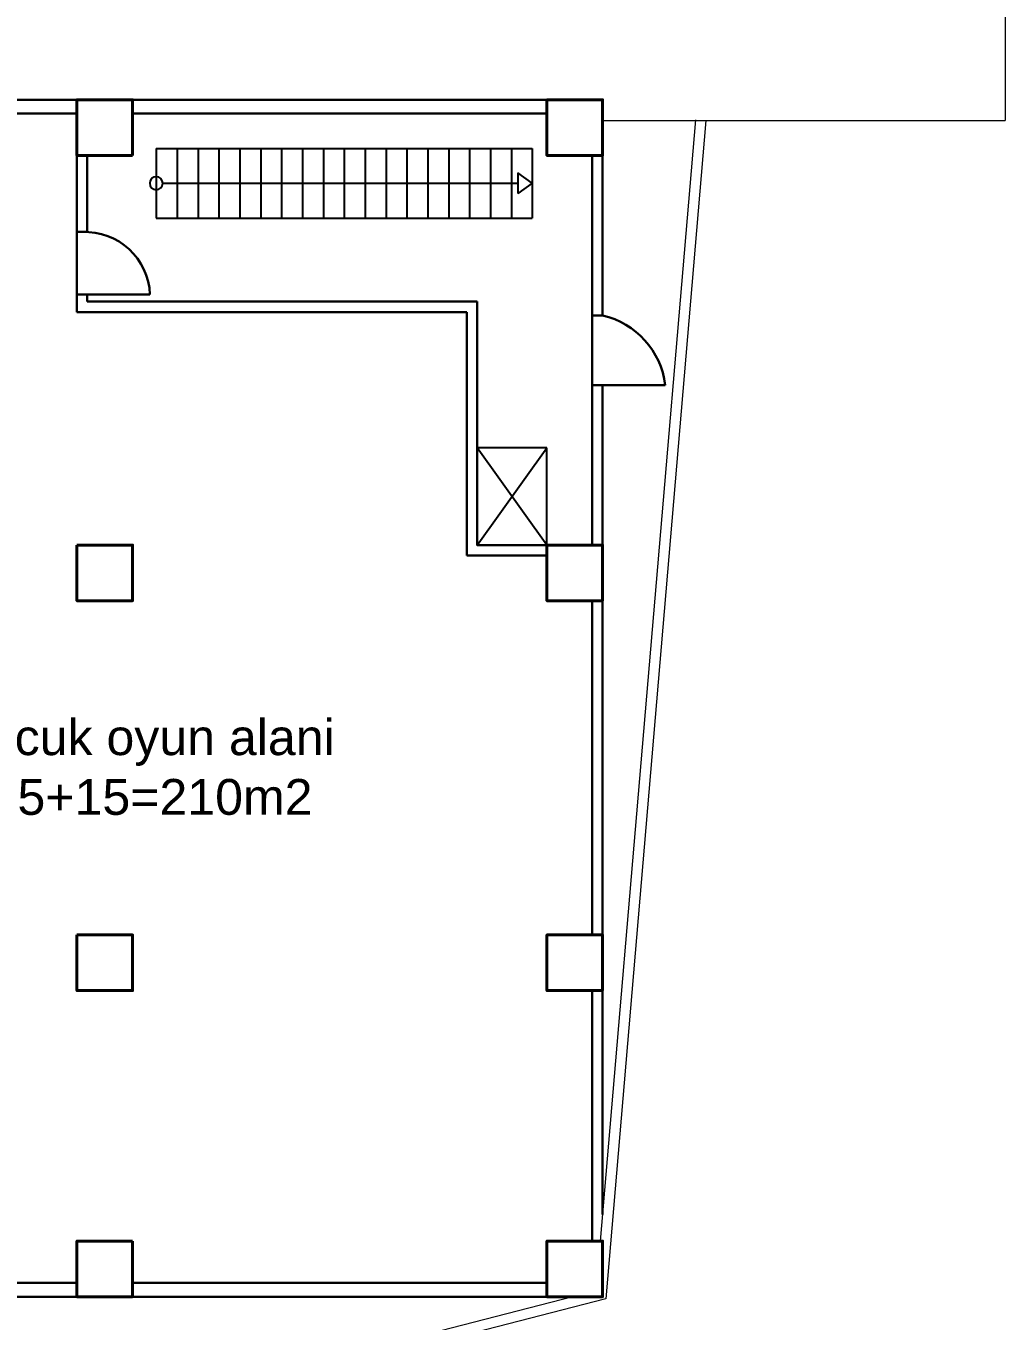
# Model space of a CAD drawing. Header units: millimetres. Extents: x 11848 to 21447, y 11375 to 20030.
# Drawn here: x 18167 to 19573, y 17233 to 19095 of the extents above; entities that cross this region are included whole.
import ezdxf

# ---------------------------------------------------------------- set-up
doc = ezdxf.new("R2010")
doc.units = ezdxf.units.MM
for name, color, linetype, lineweight in [('CZM DUVAR', 32, 'Continuous', 30), ('DUVAR', 74, 'Continuous', 30), ('GZ KOLON', 10, 'Continuous', 40), ('KAPI-PENCERE', 140, 'Continuous', 18)]:
    doc.layers.add(name, color=color, linetype=linetype, lineweight=lineweight)
doc.layers.add('CZM YAZI', color=40, linetype='Continuous')
doc.layers.add('MERDIVEN', color=173, linetype='Continuous')
doc.styles.get("Standard").update_dxf_attribs({"font": 'arial.ttf'})

# ---------------------------------------------------------------- blocks, each defined once
blk = doc.blocks.new('wszaq')
at = {"layer": 'MERDIVEN'}
for p, q in [((33140.1, 4624.7), (32600.1, 4624.7)), ((32600.1, 4624.7), (32600.1, 4524.7)), ((32630.1, 4624.7), (32630.1, 4524.7)), ((32660.1, 4624.7), (32660.1, 4524.7)), ((32690.1, 4624.7), (32690.1, 4524.7)), ((32720.1, 4624.7), (32720.1, 4524.7)), ((32750.1, 4624.7), (32750.1, 4524.7)), ((32780.1, 4624.7), (32780.1, 4524.7)), ((32810.1, 4624.7), (32810.1, 4524.7)), ((32840.1, 4624.7), (32840.1, 4524.7)), ((32870.1, 4624.7), (32870.1, 4524.7)), ((32900.1, 4624.7), (32900.1, 4524.7)), ((32930.1, 4624.7), (32930.1, 4524.7)), ((32960.1, 4624.7), (32960.1, 4524.7)), ((32990.1, 4624.7), (32990.1, 4524.7)), ((33020.1, 4624.7), (33020.1, 4524.7)), ((33050.1, 4624.7), (33050.1, 4524.7)), ((33080.1, 4624.7), (33080.1, 4524.7)), ((33110.1, 4624.7), (33110.1, 4524.7)), ((33140.1, 4624.7), (33140.1, 4524.7)), ((32600.1, 4574.7), (32620.6, 4589.6)), ((32620.6, 4589.6), (32620.6, 4559.7)), ((32600.1, 4574.7), (32620.6, 4559.7)), ((33130.7, 4574.7), (32620.6, 4574.7)), ((33140.1, 4524.7), (32600.1, 4524.7))]:
    blk.add_line(p, q, dxfattribs=at)
blk.add_circle((33140.1, 4574.7), 9.39, dxfattribs=at)
blk = doc.blocks.new('jbhbh')
at = {"layer": 'MERDIVEN'}
for p, q in [((24913.8, 4365), (25053.8, 4265.1)), ((24913.8, 4265), (25053.8, 4365))]:
    blk.add_line(p, q, dxfattribs=at)
blk.add_lwpolyline([(25053.8, 4265.1), (25053.8, 4365.1), (24913.8, 4365), (24913.8, 4265)], close=True, dxfattribs=at)

msp = doc.modelspace()

# ---------------------------------------------------------------- linework, layer by layer
at = {"layer": 'CZM DUVAR'}
msp.add_line((18240.218, 18268.463), (18240.218, 18283.463), dxfattribs=at)
at = {"layer": 'DUVAR'}
for p, q in [((16980.218, 18988.463), (18915.218, 18988.463)), ((17650.218, 18968.463), (18240.218, 18968.463)), ((18320.218, 18968.463), (18915.218, 18968.463)), ((18240.218, 18908.463), (18240.218, 18798.421)), ((18255.218, 18908.463), (18255.218, 18798.421)), ((18980.218, 18908.463), (18980.218, 18678.463)), ((18995.218, 18908.463), (18995.218, 18678.463)), ((18240.218, 18708.421), (18240.218, 18798.496)), ((18255.218, 18798.421), (18240.218, 18798.421)), ((18240.218, 18708.421), (18240.218, 18683.421)), ((18255.218, 18708.421), (18240.218, 18708.421)), ((18255.218, 18708.421), (18255.218, 18698.421)), ((18255.218, 18708.421), (18345.218, 18708.421)), ((18815.222, 18698.421), (18255.218, 18698.421)), ((18815.222, 18348.413), (18815.222, 18698.421)), ((18800.222, 18683.421), (18240.218, 18683.421)), ((18800.222, 18333.421), (18800.222, 18683.421)), ((18980.218, 18678.463), (18995.218, 18678.463)), ((18980.218, 18578.463), (18980.218, 18678.463)), ((18980.218, 18578.463), (18980.218, 18348.463)), ((18980.218, 18578.463), (18995.218, 18578.463)), ((18995.218, 18578.463), (18980.218, 18578.463)), ((18995.218, 18578.463), (18995.218, 18348.463)), ((18995.218, 18578.463), (19085.218, 18578.463)), ((18800.222, 18333.423), (18915.216, 18333.413)), ((18815.218, 18348.421), (18915.218, 18348.413)), ((18815.224, 18348.421), (18815.224, 18348.413)), ((18980.218, 18268.463), (18980.218, 17788.463)), ((18995.218, 18268.463), (18995.218, 17788.463)), ((18995.218, 17788.463), (18995.218, 17386.81)), ((18980.218, 17708.463), (18980.218, 17348.463)), ((17650.218, 17288.463), (18240.218, 17288.463)), ((18320.218, 17288.463), (18915.218, 17288.463)), ((17580.218, 17268.463), (18255.218, 17268.463)), ((18310.218, 17268.463), (18930.218, 17268.463))]:
    msp.add_line(p, q, dxfattribs=at)
for centre, radius, start, end in [((18251.468, 18704.671), 93.825, 2.29061, 92.29061), ((18968.841, 18564.224), 117.245, 6.975776, 76.998649)]:
    msp.add_arc(centre, radius, start, end, dxfattribs=at)
at = {"layer": 'GZ KOLON'}
for points in [[(18320.218, 18908.463), (18240.218, 18908.463), (18240.218, 18988.463), (18320.218, 18988.463)], [(18915.218, 18988.463), (18995.218, 18988.463), (18995.218, 18908.463), (18915.218, 18908.463)], [(18240.218, 18348.463), (18320.218, 18348.463), (18320.218, 18268.463), (18240.218, 18268.463)], [(18995.218, 18268.463), (18915.218, 18268.463), (18915.218, 18348.463), (18995.218, 18348.463)], [(18240.218, 17788.463), (18320.218, 17788.463), (18320.218, 17708.463), (18240.218, 17708.463)], [(18995.218, 17708.463), (18915.218, 17708.463), (18915.218, 17788.463), (18995.218, 17788.463)], [(18320.218, 17348.463), (18240.218, 17348.463), (18240.218, 17268.463), (18320.218, 17268.463)], [(18915.218, 17268.463), (18995.218, 17268.463), (18995.218, 17348.463), (18915.218, 17348.463)]]:
    msp.add_lwpolyline(points, close=True, dxfattribs=at)
at = {"layer": 'KAPI-PENCERE'}
msp.add_line((19573.299, 19488.763), (19573.299, 18958.463), dxfattribs=at)
for points in [[(19143.76, 18958.463), (18999.944, 17265.211), (14427.192, 16086.665), (14116.358, 16392.955), (14684.271, 18988.463), (14770.218, 18988.463)], [(18952.459, 17268.463), (14431.671, 16103.31), (14132.78, 16397.832), (14696.344, 18973.463), (14770.218, 18973.463)], [(19128.814, 18959.732), (18991.961, 17348.463)], [(18995.218, 18958.463), (19573.299, 18958.463)]]:
    msp.add_lwpolyline(points, dxfattribs=at)

# ---------------------------------------------------------------- block references
at = {"layer": 'MERDIVEN', "xscale": -1}
msp.add_blockref('wszaq', (51494.287, 14293.786), dxfattribs=at)
at = {"layer": 'MERDIVEN', "rotation": 90}
msp.add_blockref('jbhbh', (23180.222, -6565.404), dxfattribs=at)

# ---------------------------------------------------------------- texts
at = {"layer": 'CZM YAZI', "insert": (18074.911, 18098.205), "char_height": 51.4777, "attachment_point": 1}
msp.add_mtext_dynamic_manual_height_columns('cocuk oyun alani \\P195+15=210m2', width=1440.82217, gutter_width=1, heights=[0], dxfattribs=at)

doc.saveas('drawing.dxf')
